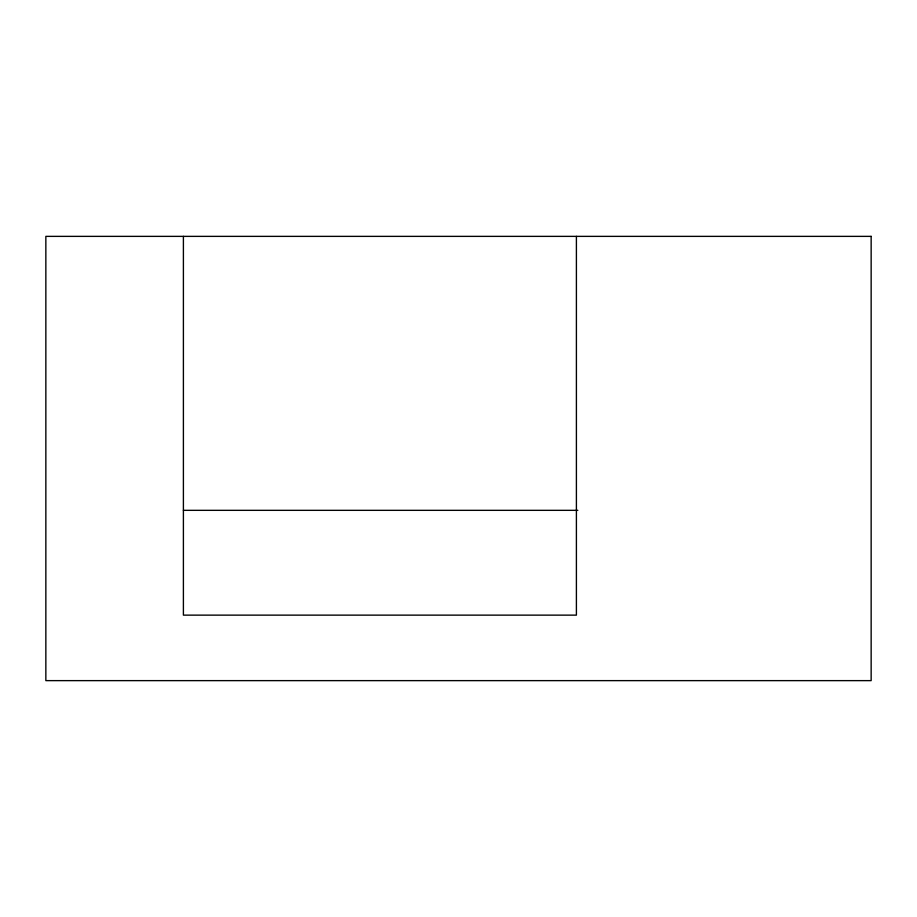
<?xml version="1.0" encoding="UTF-8"?>
<svg xmlns="http://www.w3.org/2000/svg" width="917" height="917" viewBox="0 0 917 917"><rect width="100%" height="100%" fill="white"/><g stroke="black" fill="none" stroke-linecap="round" stroke-linejoin="round"><path stroke-width="1.38" d="M183.4 510.333L577.825 510.333M576.403 236.368L576.403 615.135L183.4 615.135L183.4 236.368M871.15 236.368L45.85 236.368L45.85 680.632L871.15 680.632L871.15 236.368"/></g></svg>
